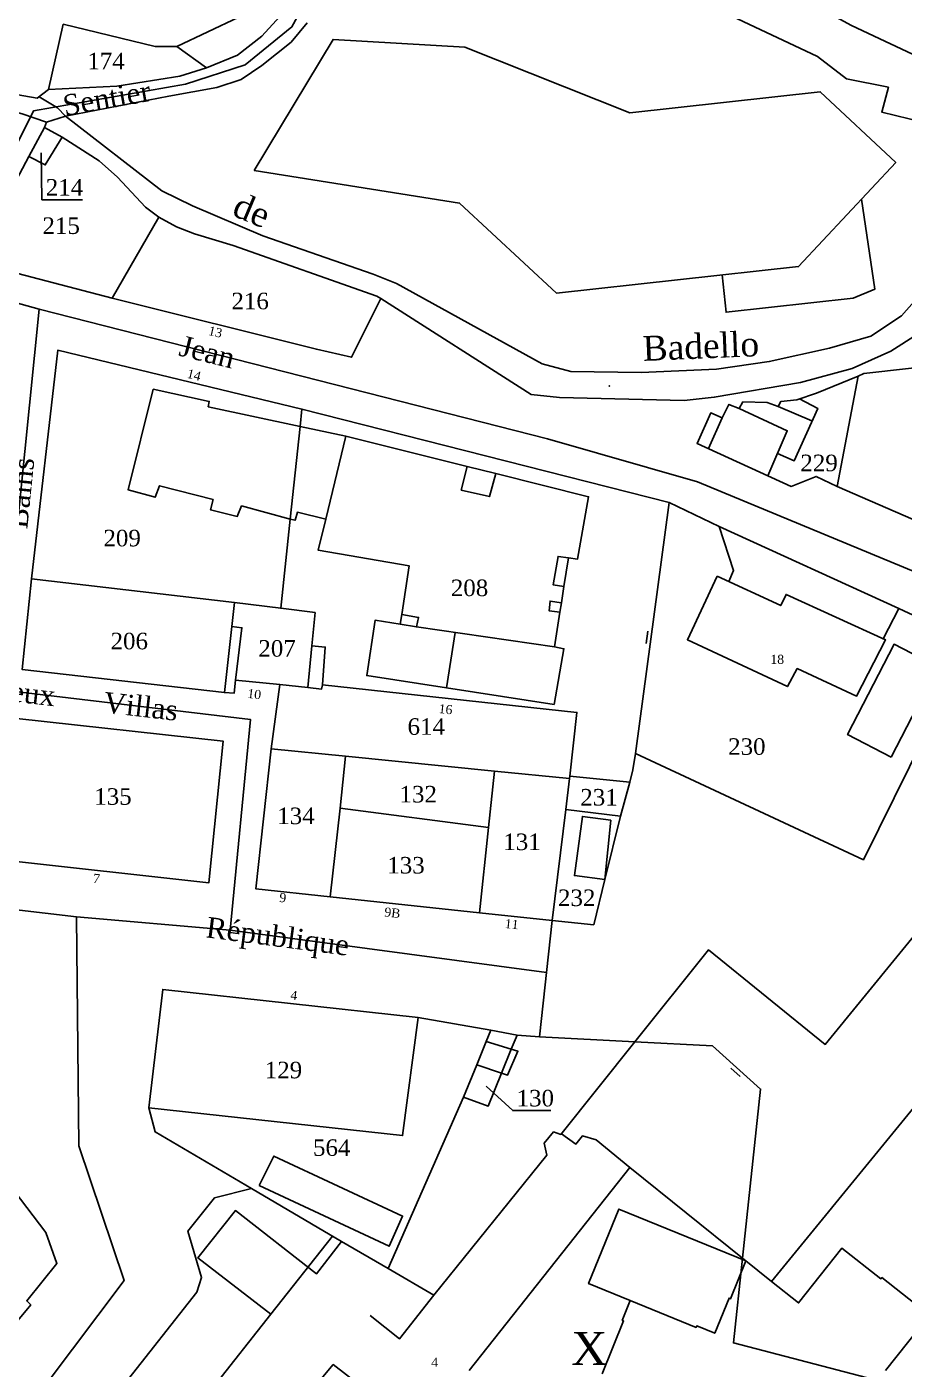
# Model space of a CAD drawing. Extents: x 1207245 to 1207999, y 6153356 to 6154119.
# Drawn here: x 1207638.9 to 1207745.1, y 6153692.3 to 6153854.7 of the extents above; entities that cross this region are included whole.
import ezdxf

# ---------------------------------------------------------------- set-up
doc = ezdxf.new("R2010")
doc.units = 0
doc.linetypes.add('CONTINU', pattern=[0])
doc.layers.get('0').update_dxf_attribs({"linetype": 'CONTINU'})
for name, color, linetype in [('1FLECHEFL', 7, 'CONTINU'), ('1PARCELLE', 7, 'CONTINU'), ('1TRONFLUV', 7, 'CONTINU'), ('1ZONCOMM', 7, 'CONTINU'), ('3BATIDUR', 7, 'CONTINU'), ('3BATILEGER', 7, 'CONTINU'), ('3FISCLINE', 7, 'CONTINUOUS'), ('3FLECHEPAR', 7, 'CONTINU'), ('3LIEUDITTEX', 7, 'CONTINU'), ('3MURNONMI', 7, 'CONTINU'), ('3NUMVOIE', 7, 'CONTINU'), ('3PARCELLETEX', 7, 'CONTINU'), ('3SENTIER', 7, 'CONTINU'), ('3TRONFLUVTEX', 7, 'CONTINU'), ('3ZONCOMMTEX', 7, 'CONTINU')]:
    doc.layers.add(name, color=color, linetype=linetype)
doc.styles.get("Standard").update_dxf_attribs({"font": 'Times New Roman'})

# ---------------------------------------------------------------- blocks, each defined once
blk = doc.blocks.new('MURNOMI')
blk.add_line((-0.75, 0.5), (0.75, 0.5))
blk = doc.blocks.new('FLECHRU1')
blk.add_point((0, 0))

msp = doc.modelspace()

# ---------------------------------------------------------------- linework, layer by layer
at = {"layer": '1PARCELLE'}
for points in [[(1207666.95, 6153865.69), (1207666.92, 6153859.69), (1207664.56, 6153855.82), (1207657.08, 6153852.28), (1207660.65, 6153849.71), (1207664.39, 6153851.24), (1207667.36, 6153853.51), (1207670.41, 6153856.87), (1207672.52, 6153860.87), (1207666.95, 6153865.69)], [(1207657.08, 6153852.28), (1207654.44, 6153852.29), (1207643.32, 6153854.96), (1207641.53, 6153847.09), (1207649.82, 6153847.49), (1207657.41, 6153848.71), (1207660.65, 6153849.71), (1207657.08, 6153852.28)], [(1207643.17, 6153841.31), (1207641.15, 6153837.96), (1207639.17, 6153838.97), (1207641.06, 6153842.47), (1207643.17, 6153841.31)], [(1207649.23, 6153821.84), (1207654.88, 6153831.62), (1207653.26, 6153832.85), (1207649.9, 6153836.49), (1207647.66, 6153838.45), (1207643.17, 6153841.31), (1207641.15, 6153837.96), (1207639.17, 6153838.97), (1207632.39, 6153826.25), (1207649.23, 6153821.84)], [(1207649.23, 6153821.84), (1207654.88, 6153831.62), (1207657.01, 6153830.49), (1207659.19, 6153829.64), (1207663.87, 6153828.21), (1207681.27, 6153822.1), (1207681.77, 6153821.81), (1207678.21, 6153814.7), (1207673.95, 6153815.67), (1207649.23, 6153821.84)], [(1207736.98, 6153799.07), (1207739.5, 6153812.43), (1207740.22, 6153812.74), (1207751.37, 6153813.99), (1207764.11, 6153818.92), (1207767.12, 6153818.84), (1207771.55, 6153812.09), (1207772.16, 6153810.91), (1207779.47, 6153790.51), (1207773.71, 6153789.1), (1207768.65, 6153788.29), (1207764.56, 6153788.38), (1207759.1, 6153789.48), (1207736.98, 6153799.07)], [(1207669.63, 6153784.34), (1207670.78, 6153795.13), (1207671.97, 6153806.33), (1207672.2, 6153808.43), (1207642.65, 6153815.55), (1207639.49, 6153787.89), (1207664.04, 6153785.04), (1207669.63, 6153784.34)], [(1207736.98, 6153799.07), (1207734.44, 6153800.28), (1207731.4, 6153799.08), (1207720.03, 6153804.28), (1207721.68, 6153807.97), (1207723.06, 6153807.38), (1207723.87, 6153808.99), (1207725.1, 6153808.51), (1207725.58, 6153809.29), (1207728.49, 6153809.21), (1207729.84, 6153808.76), (1207730.14, 6153809.34), (1207732.09, 6153809.56), (1207734.49, 6153810.37), (1207739.5, 6153812.43), (1207736.98, 6153799.07)], [(1207674.69, 6153775.1), (1207705.49, 6153771.75), (1207704.63, 6153764.04), (1207711.88, 6153763.3), (1207712.24, 6153764.8), (1207712.57, 6153766.76), (1207716.63, 6153797.15), (1207672.2, 6153808.43), (1207671.97, 6153806.33), (1207670.78, 6153795.13), (1207669.63, 6153784.34), (1207673.8, 6153783.82), (1207673.4, 6153779.78), (1207675.03, 6153779.65), (1207674.69, 6153775.1)], [(1207712.57, 6153766.76), (1207740.15, 6153753.93), (1207753.21, 6153780.23), (1207744.43, 6153784.3), (1207722.69, 6153794.25), (1207716.63, 6153797.15), (1207712.57, 6153766.76)], [(1207662.82, 6153774.15), (1207663.7, 6153782.12), (1207664.04, 6153785.04), (1207639.49, 6153787.89), (1207638.33, 6153776.95), (1207662.82, 6153774.15)], [(1207674.69, 6153775.1), (1207674.59, 6153774.56), (1207672.91, 6153774.76), (1207669.53, 6153775.12), (1207664.16, 6153775.66), (1207664, 6153774.06), (1207662.82, 6153774.15), (1207663.7, 6153782.12), (1207664.04, 6153785.04), (1207669.63, 6153784.34), (1207673.8, 6153783.82), (1207673.4, 6153779.78), (1207675.03, 6153779.65), (1207674.69, 6153775.1)], [(1207674.69, 6153775.1), (1207674.59, 6153774.56), (1207672.91, 6153774.76), (1207669.53, 6153775.12), (1207668.47, 6153767.36), (1207677.49, 6153766.45), (1207695.5, 6153764.64), (1207704.59, 6153763.74), (1207704.63, 6153764.04), (1207705.49, 6153771.75), (1207674.69, 6153775.1)], [(1207662.66, 6153768.29), (1207637.7, 6153771.02), (1207635.84, 6153753.9), (1207660.93, 6153751.13), (1207662.66, 6153768.29)], [(1207668.47, 6153767.36), (1207677.49, 6153766.45), (1207676.81, 6153760.17), (1207675.64, 6153749.46), (1207666.62, 6153750.43), (1207668.47, 6153767.36)], [(1207677.49, 6153766.45), (1207695.5, 6153764.64), (1207694.78, 6153757.83), (1207676.81, 6153760.17), (1207677.49, 6153766.45)], [(1207695.5, 6153764.64), (1207704.59, 6153763.74), (1207704.13, 6153760), (1207702.47, 6153746.58), (1207693.68, 6153747.52), (1207694.78, 6153757.83), (1207695.5, 6153764.64)], [(1207704.59, 6153763.74), (1207704.63, 6153764.04), (1207711.88, 6153763.3), (1207710.76, 6153759.21), (1207704.13, 6153760), (1207704.59, 6153763.74)], [(1207675.64, 6153749.46), (1207676.81, 6153760.17), (1207694.78, 6153757.83), (1207693.68, 6153747.52), (1207675.64, 6153749.46)], [(1207702.47, 6153746.58), (1207704.13, 6153760), (1207710.76, 6153759.21), (1207708.87, 6153751.56), (1207707.51, 6153746.06), (1207702.47, 6153746.58)], [(1207653.66, 6153723.92), (1207684.38, 6153720.57), (1207686.26, 6153734.84), (1207655.35, 6153738.24), (1207653.66, 6153723.92)], [(1207666.09, 6153714.19), (1207677.01, 6153707.78), (1207682.62, 6153704.5), (1207691.76, 6153725.21), (1207693.35, 6153729.14), (1207694.5, 6153731.96), (1207695.05, 6153733.31), (1207686.26, 6153734.84), (1207684.38, 6153720.57), (1207653.66, 6153723.92), (1207654.45, 6153721.02), (1207666.09, 6153714.19)], [(1207698.24, 6153732.73), (1207697.54, 6153731.03), (1207696.35, 6153728.11), (1207694.73, 6153724.12), (1207691.76, 6153725.21), (1207693.35, 6153729.14), (1207694.5, 6153731.96), (1207695.05, 6153733.31), (1207698.24, 6153732.73)], [(1207626.75, 6153706.23), (1207629.53, 6153704.02), (1207630, 6153703.64), (1207637.43, 6153697.72), (1207639.38, 6153700.1), (1207638.9, 6153700.58), (1207642.55, 6153705.11), (1207641.23, 6153708.87), (1207635.02, 6153716.9), (1207628.11, 6153707.87), (1207626.75, 6153706.23)]]:
    msp.add_lwpolyline(points, close=True, dxfattribs=at)
for points in [[(1207716.61, 6153859.57), (1207734.59, 6153851.05), (1207738.1, 6153848.35), (1207743.17, 6153847.35), (1207742.37, 6153844.34), (1207748.98, 6153842.73)], [(1207664.56, 6153855.82), (1207657.08, 6153852.28), (1207654.44, 6153852.29), (1207643.32, 6153854.96), (1207641.53, 6153847.09), (1207640.18, 6153846.05), (1207635.28, 6153846.89), (1207634.36, 6153847.02), (1207635.8, 6153853.6), (1207636.84, 6153857.51)], [(1207747.24, 6153822.49), (1207744.76, 6153819.71), (1207741.07, 6153817.23), (1207736.06, 6153815.81), (1207728.75, 6153814.18), (1207722.37, 6153813.27), (1207713.25, 6153812.86), (1207704.75, 6153812.99), (1207701.26, 6153813.9), (1207683.63, 6153823.63), (1207680.82, 6153824.73), (1207667.49, 6153829.37), (1207658.97, 6153832.99), (1207655.23, 6153834.82), (1207643.6, 6153843.86), (1207656.1, 6153846.28), (1207661.9, 6153847.34), (1207664.83, 6153848.28), (1207667.36, 6153849.97), (1207670.89, 6153852.79), (1207672.83, 6153855.16)], [(1207749.44, 6153688.99), (1207724.42, 6153695.5), (1207725.52, 6153705.74), (1207727.71, 6153726.19), (1207721.89, 6153731.41), (1207712.5, 6153731.9), (1207700.95, 6153732.52), (1207702.47, 6153746.58), (1207702.47, 6153746.58), (1207707.51, 6153746.06), (1207708.87, 6153751.56), (1207710.76, 6153759.21), (1207711.88, 6153763.3), (1207712.24, 6153764.8), (1207712.57, 6153766.76), (1207740.15, 6153753.93), (1207753.21, 6153780.23)], [(1207749.44, 6153688.99), (1207724.42, 6153695.5), (1207725.52, 6153705.74), (1207727.71, 6153726.19), (1207721.89, 6153731.41), (1207712.5, 6153731.9), (1207700.95, 6153732.52), (1207698.24, 6153732.73), (1207697.54, 6153731.03), (1207696.35, 6153728.11), (1207694.73, 6153724.12), (1207691.76, 6153725.21), (1207682.62, 6153704.5), (1207677.01, 6153707.78), (1207666.09, 6153714.19), (1207661.62, 6153713.04), (1207658.38, 6153709.02), (1207660.05, 6153703.43), (1207659.48, 6153701.64), (1207641.82, 6153679.22)]]:
    msp.add_lwpolyline(points, dxfattribs=at)
at = {"layer": '1TRONFLUV'}
for points in [[(1207748.98, 6153842.73), (1207742.37, 6153844.34), (1207743.17, 6153847.35), (1207738.1, 6153848.35), (1207734.59, 6153851.05), (1207716.61, 6153859.57)], [(1207747.24, 6153822.49), (1207744.76, 6153819.71), (1207741.07, 6153817.23), (1207736.06, 6153815.81), (1207728.75, 6153814.18), (1207722.37, 6153813.27), (1207713.25, 6153812.86), (1207704.75, 6153812.99), (1207701.26, 6153813.9), (1207683.63, 6153823.63), (1207680.82, 6153824.73), (1207667.49, 6153829.37), (1207658.97, 6153832.99), (1207655.23, 6153834.82), (1207643.6, 6153843.86), (1207641.3, 6153843.13), (1207641.06, 6153842.47), (1207643.17, 6153841.31), (1207647.66, 6153838.45), (1207649.9, 6153836.49), (1207653.26, 6153832.85), (1207654.88, 6153831.62), (1207657.01, 6153830.49), (1207659.19, 6153829.64), (1207663.87, 6153828.21), (1207681.27, 6153822.1), (1207681.77, 6153821.81), (1207681.77, 6153821.81), (1207699.96, 6153810.2), (1207703.36, 6153809.84), (1207718.48, 6153809.48), (1207722.11, 6153809.87), (1207732.55, 6153811.66), (1207738.8, 6153813.33), (1207743.48, 6153815.44), (1207746.7, 6153817.48)]]:
    msp.add_lwpolyline(points, dxfattribs=at)
at = {"layer": '1ZONCOMM'}
for points in [[(1207456.86, 6153882.47), (1207513.5, 6153901.48), (1207572.45, 6153844.69), (1207583.15, 6153836.43), (1207587.13, 6153835.23), (1207601, 6153831), (1207629.3, 6153823.58), (1207640.4, 6153820.53), (1207701.92, 6153804.83), (1207720.09, 6153799.65), (1207765.92, 6153780.65), (1207781.49, 6153783.13), (1207877.69, 6153806.3), (1207889.12, 6153823.4), (1207896.98, 6153830.36)], [(1207456.86, 6153882.47), (1207513.5, 6153901.48), (1207572.45, 6153844.69), (1207583.15, 6153836.43), (1207587.13, 6153835.23), (1207601, 6153831), (1207629.3, 6153823.58), (1207640.4, 6153820.53), (1207701.92, 6153804.83), (1207720.09, 6153799.65), (1207765.92, 6153780.65), (1207781.49, 6153783.13), (1207877.69, 6153806.3), (1207889.12, 6153823.4), (1207896.98, 6153830.36)], [(1207629.3, 6153823.58), (1207639.7, 6153844.49), (1207658.11, 6153847.71), (1207665.35, 6153850.06), (1207671, 6153854.65), (1207674.87, 6153861.73), (1207688.29, 6153893.3)], [(1207629.3, 6153823.58), (1207639.7, 6153844.49), (1207658.11, 6153847.71), (1207665.35, 6153850.06), (1207671, 6153854.65), (1207674.87, 6153861.73), (1207688.29, 6153893.3)], [(1207632.8, 6153748.44), (1207635.75, 6153774.48), (1207640.4, 6153820.53)], [(1207595.19, 6153778.3), (1207635.75, 6153774.48), (1207665.98, 6153770.88), (1207663.53, 6153745.41)], [(1207503.57, 6153750.67), (1207524.58, 6153758.32), (1207592.24, 6153752.02), (1207632.8, 6153748.44), (1207644.94, 6153747.03), (1207663.53, 6153745.41), (1207701.8, 6153740.3)], [(1207450.02, 6153434.29), (1207453.92, 6153438.85), (1207457.57, 6153444.26), (1207473.57, 6153454.8), (1207494.66, 6153487.86), (1207523.22, 6153538.19), (1207533.52, 6153554.5), (1207594.07, 6153627.35), (1207597.46, 6153632.4), (1207650.7, 6153703.04), (1207645.2, 6153719.33), (1207644.94, 6153747.03)], [(1207450.02, 6153434.29), (1207453.92, 6153438.85), (1207457.57, 6153444.26), (1207473.57, 6153454.8), (1207494.66, 6153487.86), (1207523.22, 6153538.19), (1207533.52, 6153554.5), (1207594.07, 6153627.35), (1207597.46, 6153632.4), (1207650.7, 6153703.04), (1207645.2, 6153719.33), (1207644.94, 6153747.03)]]:
    msp.add_lwpolyline(points, dxfattribs=at)
at = {"layer": '3BATIDUR'}
for points in [[(1207666.42, 6153837.28), (1207675.97, 6153853.13), (1207691.93, 6153852.21), (1207711.88, 6153844.27), (1207734.92, 6153846.8), (1207744.06, 6153838.25), (1207732.3, 6153825.67), (1207703.02, 6153822.45), (1207691.29, 6153833.35), (1207666.42, 6153837.28)], [(1207643.17, 6153841.31), (1207641.06, 6153842.47), (1207639.17, 6153838.97), (1207641.15, 6153837.96), (1207643.17, 6153841.31)], [(1207654.18, 6153810.83), (1207651.19, 6153798.65), (1207654.45, 6153797.76), (1207654.96, 6153799.16), (1207661.46, 6153797.49), (1207661.13, 6153796.25), (1207664.38, 6153795.45), (1207664.89, 6153796.71), (1207670.78, 6153795.13), (1207671.97, 6153806.33), (1207660.86, 6153808.71), (1207660.99, 6153809.35), (1207654.18, 6153810.83)], [(1207684.29, 6153783.6), (1207686.31, 6153783.24), (1207686.05, 6153782.08), (1207684.1, 6153782.42), (1207681.08, 6153782.92), (1207680.04, 6153776.21), (1207702.71, 6153772.71), (1207703.9, 6153779.45), (1207702.78, 6153779.66), (1207703.43, 6153783.87), (1207702.12, 6153784.04), (1207702.23, 6153785.22), (1207703.61, 6153784.98), (1207703.91, 6153786.96), (1207702.62, 6153787.16), (1207703.2, 6153790.61), (1207704.46, 6153790.43), (1207705.55, 6153790.27), (1207706.9, 6153797.82), (1207695.68, 6153800.62), (1207694.9, 6153797.84), (1207691.48, 6153798.63), (1207692.2, 6153801.48), (1207677.51, 6153805.14), (1207671.97, 6153806.33), (1207670.78, 6153795.13), (1207671.37, 6153794.98), (1207671.65, 6153795.95), (1207675.11, 6153795.13), (1207674.17, 6153791.35), (1207685.19, 6153789.46), (1207684.29, 6153783.6)], [(1207722.46, 6153788.23), (1207718.86, 6153780.54), (1207730.95, 6153774.87), (1207732.14, 6153777.04), (1207739.33, 6153773.72), (1207742.84, 6153780.52), (1207730.8, 6153786.01), (1207730.14, 6153784.67), (1207722.46, 6153788.23)], [(1207672.91, 6153774.76), (1207673.4, 6153779.78), (1207673.8, 6153783.82), (1207669.63, 6153784.34), (1207664.04, 6153785.04), (1207663.7, 6153782.12), (1207664.95, 6153781.99), (1207664.16, 6153775.66), (1207669.53, 6153775.12), (1207672.91, 6153774.76)], [(1207743.53, 6153766.33), (1207749.16, 6153777.26), (1207743.86, 6153779.99), (1207738.23, 6153769.07), (1207743.53, 6153766.33)], [(1207637.7, 6153771.02), (1207635.84, 6153753.9), (1207660.93, 6153751.13), (1207662.66, 6153768.29), (1207637.7, 6153771.02)], [(1207676.81, 6153760.17), (1207677.49, 6153766.45), (1207668.47, 6153767.36), (1207666.62, 6153750.43), (1207675.64, 6153749.46), (1207676.81, 6153760.17)], [(1207694.78, 6153757.83), (1207676.81, 6153760.17), (1207677.49, 6153766.45), (1207695.5, 6153764.64), (1207694.78, 6153757.83)], [(1207694.78, 6153757.83), (1207693.68, 6153747.52), (1207702.47, 6153746.58), (1207704.13, 6153760), (1207704.59, 6153763.74), (1207695.5, 6153764.64), (1207694.78, 6153757.83)], [(1207725.52, 6153705.74), (1207727.71, 6153726.19), (1207721.89, 6153731.41), (1207712.5, 6153731.9), (1207721.39, 6153743.03), (1207735.54, 6153731.59), (1207762.27, 6153764.26), (1207772.71, 6153756.3), (1207729.02, 6153702.92), (1207725.52, 6153705.74)], [(1207676.81, 6153760.17), (1207694.78, 6153757.83), (1207693.68, 6153747.52), (1207675.64, 6153749.46), (1207676.81, 6153760.17)], [(1207708.87, 6153751.56), (1207709.57, 6153758.71), (1207706.15, 6153759.17), (1207705.18, 6153752.01), (1207708.87, 6153751.56)], [(1207653.66, 6153723.92), (1207655.35, 6153738.24), (1207686.26, 6153734.84), (1207684.38, 6153720.57), (1207653.66, 6153723.92)], [(1207693.35, 6153729.14), (1207694.5, 6153731.96), (1207697.54, 6153731.03), (1207696.35, 6153728.11), (1207693.35, 6153729.14)], [(1207697.54, 6153731.03), (1207696.35, 6153728.11), (1207697.07, 6153727.87), (1207698.34, 6153730.78), (1207697.54, 6153731.03)], [(1207628.11, 6153707.87), (1207630.04, 6153706.38), (1207630.7, 6153707.08), (1207631.96, 6153706.06), (1207630, 6153703.64), (1207637.43, 6153697.72), (1207639.38, 6153700.1), (1207638.9, 6153700.58), (1207642.55, 6153705.11), (1207641.23, 6153708.87), (1207635.02, 6153716.9), (1207628.11, 6153707.87)], [(1207667.04, 6153714.52), (1207668.79, 6153718.09), (1207684.39, 6153710.83), (1207682.78, 6153707.19), (1207667.04, 6153714.52)]]:
    msp.add_lwpolyline(points, close=True, dxfattribs=at)
for points in [[(1207654.34, 6153681.09), (1207668.42, 6153698.97), (1207659.62, 6153705.78), (1207664.16, 6153711.5), (1207673.97, 6153703.86), (1207677.01, 6153707.78), (1207682.62, 6153704.5), (1207688.16, 6153701.27), (1207688.16, 6153701.27), (1207701.84, 6153718.19), (1207701.5, 6153719.65), (1207702.65, 6153721.02), (1207703.55, 6153720.71), (1207712.5, 6153731.9), (1207721.89, 6153731.41), (1207727.71, 6153726.19), (1207725.52, 6153705.74), (1207711.89, 6153716.7), (1207692.45, 6153692.16)], [(1207742.83, 6153692.17), (1207748.13, 6153698.87), (1207742.4, 6153703.41), (1207742.27, 6153703.26), (1207737.56, 6153706.97), (1207732.3, 6153700.33), (1207729.02, 6153702.92), (1207725.93, 6153705.41), (1207724.08, 6153700.84), (1207723.89, 6153700.92), (1207722.16, 6153696.67), (1207719.99, 6153697.55), (1207719.91, 6153697.37), (1207711.94, 6153700.61), (1207710.97, 6153698.23), (1207711.12, 6153698.16), (1207708.54, 6153691.78)], [(1207720.85, 6153658.15), (1207675.99, 6153692.87), (1207667.88, 6153683.23)]]:
    msp.add_lwpolyline(points, dxfattribs=at)
at = {"layer": '3BATILEGER'}
for points in [[(1207695.68, 6153800.62), (1207692.2, 6153801.48), (1207691.48, 6153798.63), (1207694.9, 6153797.84), (1207695.68, 6153800.62)], [(1207703.91, 6153786.96), (1207704.46, 6153790.43), (1207703.2, 6153790.61), (1207702.62, 6153787.16), (1207703.91, 6153786.96)], [(1207703.43, 6153783.87), (1207703.61, 6153784.98), (1207702.23, 6153785.22), (1207702.12, 6153784.04), (1207703.43, 6153783.87)], [(1207684.29, 6153783.6), (1207684.1, 6153782.42), (1207686.05, 6153782.08), (1207686.31, 6153783.24), (1207684.29, 6153783.6)], [(1207719.91, 6153697.37), (1207719.99, 6153697.55), (1207722.16, 6153696.67), (1207723.89, 6153700.92), (1207724.08, 6153700.84), (1207725.93, 6153705.41), (1207710.57, 6153711.68), (1207706.9, 6153702.67), (1207711.94, 6153700.62), (1207711.94, 6153700.61), (1207719.91, 6153697.37)]]:
    msp.add_lwpolyline(points, close=True, dxfattribs=at)
at = {"layer": '3FISCLINE'}
for points in [[(1207685.76, 6153884.35), (1207711.37, 6153869.73), (1207738.72, 6153854.83), (1207752.18, 6153848.48)], [(1207739.93, 6153833.83), (1207741.54, 6153822.94), (1207738.93, 6153821.84), (1207723.54, 6153820.15), (1207723.04, 6153824.65)], [(1207729.75, 6153803.06), (1207731.77, 6153802.16), (1207734.62, 6153808.52), (1207732.42, 6153809.67)], [(1207725.1, 6153808.51), (1207730.93, 6153805.81), (1207728.59, 6153800.37)], [(1207729.84, 6153808.76), (1207733.92, 6153806.99)], [(1207723.06, 6153807.38), (1207721.39, 6153803.65)], [(1207675.11, 6153795.13), (1207677.51, 6153805.14)], [(1207723.86, 6153787.58), (1207724.45, 6153788.91), (1207722.69, 6153794.25)], [(1207742.56, 6153780.65), (1207744.43, 6153784.3)], [(1207686.05, 6153782.08), (1207702.78, 6153779.66)], [(1207690.76, 6153781.4), (1207689.7, 6153774.72)], [(1207703.61, 6153720.79), (1207705.36, 6153719.55), (1207706.16, 6153720.56), (1207707.8, 6153720.07), (1207711.89, 6153716.7)], [(1207668.42, 6153698.97), (1207675.92, 6153708.42)], [(1207680.46, 6153698.82), (1207684.02, 6153696.01), (1207688.16, 6153701.27)]]:
    msp.add_lwpolyline(points, dxfattribs=at)
at = {"layer": '3FLECHEPAR'}
for points in [[(1207645.64, 6153833.74), (1207640.74, 6153833.75), (1207640.66, 6153839.4)], [(1207702.33, 6153723.59), (1207697.71, 6153723.6), (1207694.48, 6153726.55)]]:
    msp.add_lwpolyline(points, dxfattribs=at)
at = {"layer": '3SENTIER'}
for points in [[(1207643.6, 6153843.86), (1207642.62, 6153844.86), (1207640.39, 6153846.2)], [(1207634.63, 6153844.76), (1207636.41, 6153844.64), (1207638.35, 6153844.14), (1207641.3, 6153843.13)]]:
    msp.add_lwpolyline(points, dxfattribs=at)

# ---------------------------------------------------------------- block references
at = {"layer": '1FLECHEFL', "rotation": 359.3}
msp.add_blockref('FLECHRU1', (1207709.39, 6153811.21), dxfattribs=at)
at = {"layer": '3MURNONMI'}
for p, rotation in [((1207714.45, 6153780.77), 82.5), ((1207725, 6153728.61), 138.3)]:
    msp.add_blockref('MURNOMI', p, dxfattribs=dict(at, rotation=rotation))

# ---------------------------------------------------------------- texts
at = {"layer": '3LIEUDITTEX'}
msp.add_text('X', height=4, dxfattribs=at).set_placement((1207704.8, 6153692.83))
at = {"layer": '3NUMVOIE'}
for s, rotation, p in [('13', 347.4, (1207660.8, 6153817.41)), ('14', 346.2, (1207658.21, 6153812.23)), ('10', 353.2, (1207665.55, 6153773.52)), ('16', 354.1, (1207688.71, 6153771.68)), ('7', 353.8, (1207646.88, 6153751.16)), ('9', 354.2, (1207669.42, 6153748.84)), ('9B', 353.7, (1207682.13, 6153747.09)), ('11', 354.1, (1207696.71, 6153745.69)), ('4', 353.8, (1207670.76, 6153737.04))]:
    msp.add_text(s, height=1.1, rotation=rotation, dxfattribs=at).set_placement(p)
for s, p in [('18', (1207728.89, 6153777.62)), ('4', (1207687.85, 6153692.61))]:
    msp.add_text(s, height=1.1, dxfattribs=at).set_placement(p)
at = {"layer": '3PARCELLETEX'}
for s, p in [('174', (1207646.23, 6153849.52)), ('214', (1207641.2, 6153834.25)), ('215', (1207640.8, 6153829.61)), ('216', (1207663.67, 6153820.5)), ('229', (1207732.52, 6153800.92)), ('209', (1207648.18, 6153791.83)), ('208', (1207690.22, 6153785.81)), ('206', (1207649.04, 6153779.38)), ('207', (1207666.93, 6153778.49)), ('614', (1207684.98, 6153769.04)), ('230', (1207723.78, 6153766.62)), ('135', (1207647.07, 6153760.58)), ('132', (1207684.01, 6153760.86)), ('231', (1207705.89, 6153760.49)), ('134', (1207669.21, 6153758.24)), ('131', (1207696.57, 6153755.1)), ('133', (1207682.53, 6153752.27)), ('232', (1207703.19, 6153748.33)), ('129', (1207667.7, 6153727.5)), ('130', (1207698.18, 6153724.1)), ('564', (1207673.54, 6153718.12))]:
    msp.add_text(s, height=2, dxfattribs=at).set_placement(p)
at = {"layer": '3TRONFLUVTEX'}
for s, rotation, p in [('de', 337.1, (1207663.59, 6153831.92)), ('Badello', 2.4, (1207713.5, 6153814.25))]:
    msp.add_text(s, height=3, rotation=rotation, dxfattribs=at).set_placement(p)
at = {"layer": '3ZONCOMMTEX'}
for s, rotation, p in [('Sentier', 9.9, (1207643.52, 6153843.88)), ('Sentier', 9.9, (1207643.52, 6153843.88)), ('Jean', 346, (1207657.19, 6153814.94)), ('Jean', 346, (1207657.19, 6153814.94)), ('Bains', 84.2, (1207638.96, 6153793.87)), ('deux', 353.5, (1207634.91, 6153773.32)), ('Villas', 353.5, (1207648.08, 6153771.75)), ('République', 352.6, (1207660.48, 6153744.56))]:
    msp.add_text(s, height=2.5, rotation=rotation, dxfattribs=at).set_placement(p)

doc.saveas('drawing.dxf')
